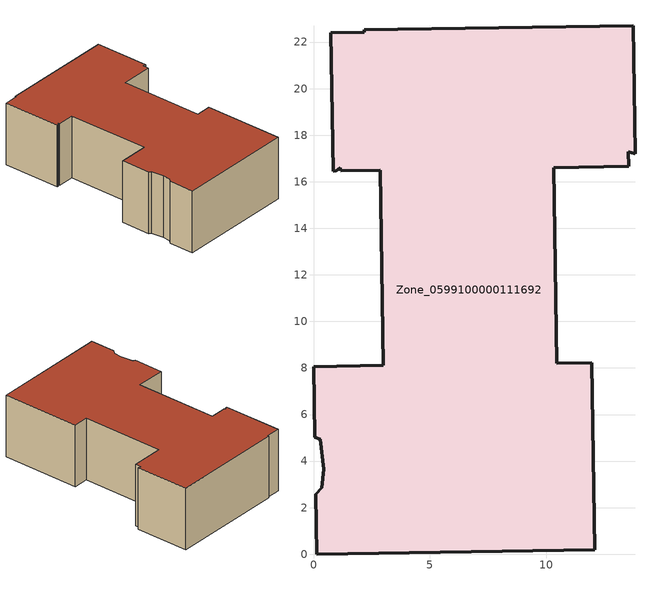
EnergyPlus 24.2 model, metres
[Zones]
Zone_0599100000111692
 floor ground (C_G): 0.28,4.94 0.05,5.03 0,8.06 3,8.11 2.86,16.5 1.17,16.47 1.15,16.61 0.97,16.46 0.85,16.46 0.75,22.41 2.17,22.43 2.17,22.53 13.73,22.7 13.81,17.2 13.53,17.29 13.55,16.66 10.33,16.61 10.46,8.2 11.96,8.23 12.08,0.19 0.13,0 0.09,2.57 0.36,2.85 0.43,3.64 z0
 wall outside (C_F): 12.08,0.19 11.96,8.23 10.46,8.2 10.33,16.61 13.55,16.66 13.53,17.29 13.81,17.2 13.73,22.7 2.17,22.53 2.17,22.43 0.75,22.41 0.85,16.46 0.97,16.46 1.15,16.61 1.17,16.47 2.86,16.5 3,8.11 0,8.06 0.05,5.03 0.28,4.94 0.43,3.64 0.36,2.85 0.09,2.57 0.13,0 12.08,0.19 z0:6.42
 roof outside (C_R): 0.28,4.94 0.43,3.64 0.36,2.85 0.09,2.57 0.13,0 12.08,0.19 11.96,8.23 10.46,8.2 10.33,16.61 13.55,16.66 13.53,17.29 13.81,17.2 13.73,22.7 2.17,22.53 2.17,22.43 0.75,22.41 0.85,16.46 0.97,16.46 1.15,16.61 1.17,16.47 2.86,16.5 3,8.11 0,8.06 0.05,5.03 z6.42
[BUILDING]
Pand.0599100000111692: North Axis=0; Terrain=City; Loads Convergence Tolerance Value=0.04; Temperature Convergence Tolerance Value=0.4; Solar Distribution=FullExterior; Maximum Number of Warmup Days=25; Minimum Number of Warmup Days=1
[Site:Location]
Rotterdam.The.Hague.AP_ZH_NLD Design_Conditions: Latitude=51.96; Longitude=4.45; Time Zone=1; Elevation=-4.5
[SITE:GROUNDTEMPERATURE:BUILDINGSURFACE]
18, 18, 18, 18, 18, 18, 18, 18, 18, 18, 18, 18
[MATERIAL] Thermal Absorptance=0.9; Solar Absorptance=0.7; Visible Absorptance=0.7
Name | Roughness | Thickness | Conductivity | Density | Specific Heat
G.D.1975-1991 | MediumSmooth | 0.15 | 0.288461 | 540 | 1210
F.D.1975-1991 | Rough | 0.3 | 0.230769 | 1920 | 840
R.D.1975-1991 | MediumRough | 0.2 | 0.153846 | 1500 | 1000
[CONSTRUCTION]
C_G: G.D.1975-1991
C_F: F.D.1975-1991
C_R: R.D.1975-1991
[ZONE]
Zone_0599100000111692: Type=1; Multiplier=1; Ceiling Height=Autocalculate; Volume=Autocalculate; Floor Area=autocalculate; Part of Total Floor Area=Yes
[ZONEINFILTRATION:DESIGNFLOWRATE]
Infil_Zone_0599100000111692: Zone or ZoneList or Space or SpaceList=Zone_0599100000111692; Schedule=AlwaysOn; Design Flow Rate Calculation Method=Flow/Area; Flow Rate per Floor Area=0.0042; Constant Term Coefficient=1; Temperature Term Coefficient=0; Velocity Term Coefficient=0; Velocity Squared Term Coefficient=0
[HVACTEMPLATE:ZONE:IDEALLOADSAIRSYSTEM]
Zone_0599100000111692: Maximum Heating Supply Air Temperature=50; Minimum Cooling Supply Air Temperature=13; Maximum Heating Supply Air Humidity Ratio=0.0156; Minimum Cooling Supply Air Humidity Ratio=0.0077; Heating Limit=NoLimit; Cooling Limit=NoLimit; Dehumidification Control Type=ConstantSensibleHeatRatio; Cooling Sensible Heat Ratio=0.7; Dehumidification Setpoint=60; Humidification Control Type=None; Humidification Setpoint=30; Outdoor Air Method=None; Outdoor Air Flow Rate per Person=0.00944; Outdoor Air Flow Rate per Zone Floor Area=0; Outdoor Air Flow Rate per Zone=0; Demand Controlled Ventilation Type=None; Outdoor Air Economizer Type=NoEconomizer; Heat Recovery Type=None; Sensible Heat Recovery Effectiveness=0.7; Latent Heat Recovery Effectiveness=0.65
[ZONECONTROL:THERMOSTAT]
ThermostatControl_Zone_0599100000111692: Zone or ZoneList=Zone_0599100000111692; Control Type Schedule=DualSetpointControlType; Control 1=Thermostat_Zone_0599100000111692; Temperature Difference Between Cutout And Setpoint=0
[THERMOSTATSETPOINT:DUALSETPOINT]
Thermostat_Zone_0599100000111692: Heating Setpoint Temperature Schedule=HeatingSetpoint_Zone_0599100000111692; Cooling Setpoint Temperature Schedule=CoolingSetpoint_Zone_0599100000111692
[SCHEDULE:COMPACT]
HeatingSetpoint_Zone_0599100000111692: Through: 12/31, For: AllDays, Until: 24:00, 21
CoolingSetpoint_Zone_0599100000111692: Through: 12/31, For: AllDays, Until: 24:00, 24
DualSetpointControlType: Through: 12/31, For: AllDays, Until: 24:00, 4
AlwaysOn: Through: 12/31, For: AllDays, Until: 24:00, 1
